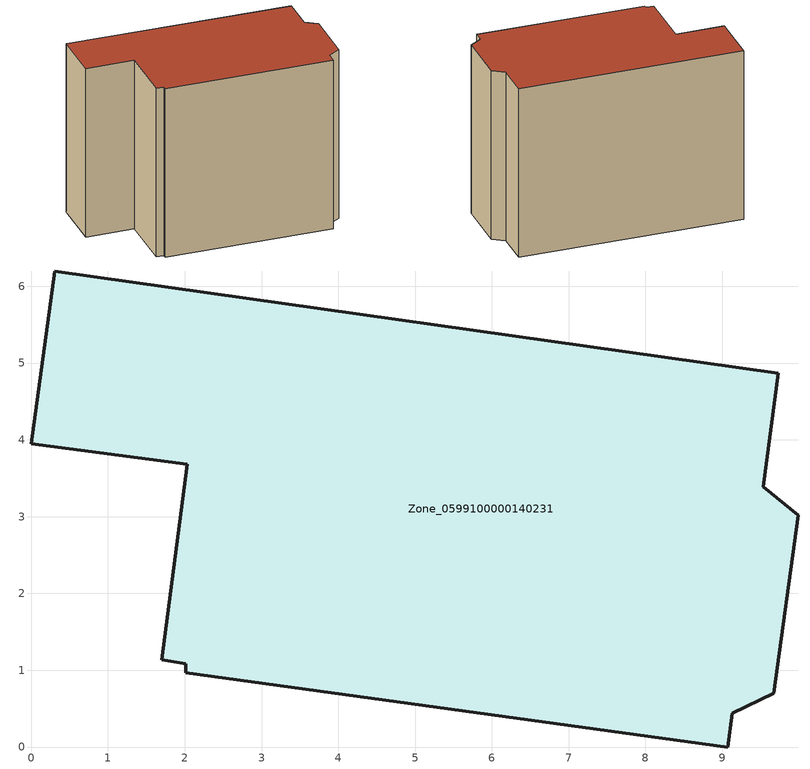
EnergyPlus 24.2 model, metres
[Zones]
Zone_0599100000140231
 floor ground (C_G): 2.03,3.68 0,3.95 0.3,6.2 9.73,4.87 9.53,3.39 9.99,3.02 9.67,0.7 9.13,0.44 9.07,0 2.01,0.96 2.01,1.08 1.7,1.14 z2.62
 wall outside (C_F): 0,3.95 2.03,3.68 1.7,1.14 2.01,1.08 2.01,0.96 9.07,0 9.13,0.44 9.67,0.7 9.99,3.02 9.53,3.39 9.73,4.87 0.3,6.2 0,3.95 z2.62:10.21
 roof outside (C_R): 1.7,1.14 2.01,1.08 2.01,0.96 9.07,0 9.13,0.44 9.67,0.7 9.99,3.02 9.53,3.39 9.73,4.87 0.3,6.2 0,3.95 2.03,3.68 z10.21
[BUILDING]
Pand.0599100000140231: North Axis=0; Terrain=City; Loads Convergence Tolerance Value=0.04; Temperature Convergence Tolerance Value=0.4; Solar Distribution=FullExterior; Maximum Number of Warmup Days=25; Minimum Number of Warmup Days=1
[Site:Location]
Rotterdam.The.Hague.AP_ZH_NLD Design_Conditions: Latitude=51.96; Longitude=4.45; Time Zone=1; Elevation=-4.5
[SITE:GROUNDTEMPERATURE:BUILDINGSURFACE]
18, 18, 18, 18, 18, 18, 18, 18, 18, 18, 18, 18
[MATERIAL] Thermal Absorptance=0.9; Solar Absorptance=0.7; Visible Absorptance=0.7
Name | Roughness | Thickness | Conductivity | Density | Specific Heat
G.TC.1946 | MediumSmooth | 0.15 | 1 | 540 | 1210
F.TC.1946 | Rough | 0.3 | 0.857143 | 1920 | 840
R.TC.1946 | MediumRough | 0.2 | 0.909091 | 1500 | 1000
[CONSTRUCTION]
C_G: G.TC.1946
C_F: F.TC.1946
C_R: R.TC.1946
[ZONE]
Zone_0599100000140231: Type=1; Multiplier=1; Ceiling Height=Autocalculate; Volume=Autocalculate; Floor Area=autocalculate; Part of Total Floor Area=Yes
[ZONEINFILTRATION:DESIGNFLOWRATE]
Infil_Zone_0599100000140231: Zone or ZoneList or Space or SpaceList=Zone_0599100000140231; Schedule=AlwaysOn; Design Flow Rate Calculation Method=Flow/Area; Flow Rate per Floor Area=0.003; Constant Term Coefficient=1; Temperature Term Coefficient=0; Velocity Term Coefficient=0; Velocity Squared Term Coefficient=0
[HVACTEMPLATE:ZONE:IDEALLOADSAIRSYSTEM]
Zone_0599100000140231: Maximum Heating Supply Air Temperature=50; Minimum Cooling Supply Air Temperature=13; Maximum Heating Supply Air Humidity Ratio=0.0156; Minimum Cooling Supply Air Humidity Ratio=0.0077; Heating Limit=NoLimit; Cooling Limit=NoLimit; Dehumidification Control Type=ConstantSensibleHeatRatio; Cooling Sensible Heat Ratio=0.7; Dehumidification Setpoint=60; Humidification Control Type=None; Humidification Setpoint=30; Outdoor Air Method=None; Outdoor Air Flow Rate per Person=0.00944; Outdoor Air Flow Rate per Zone Floor Area=0; Outdoor Air Flow Rate per Zone=0; Demand Controlled Ventilation Type=None; Outdoor Air Economizer Type=NoEconomizer; Heat Recovery Type=None; Sensible Heat Recovery Effectiveness=0.7; Latent Heat Recovery Effectiveness=0.65
[ZONECONTROL:THERMOSTAT]
ThermostatControl_Zone_0599100000140231: Zone or ZoneList=Zone_0599100000140231; Control Type Schedule=DualSetpointControlType; Control 1=Thermostat_Zone_0599100000140231; Temperature Difference Between Cutout And Setpoint=0
[THERMOSTATSETPOINT:DUALSETPOINT]
Thermostat_Zone_0599100000140231: Heating Setpoint Temperature Schedule=HeatingSetpoint_Zone_0599100000140231; Cooling Setpoint Temperature Schedule=CoolingSetpoint_Zone_0599100000140231
[SCHEDULE:COMPACT]
HeatingSetpoint_Zone_0599100000140231: Through: 12/31, For: AllDays, Until: 24:00, 21
CoolingSetpoint_Zone_0599100000140231: Through: 12/31, For: AllDays, Until: 24:00, 24
DualSetpointControlType: Through: 12/31, For: AllDays, Until: 24:00, 4
AlwaysOn: Through: 12/31, For: AllDays, Until: 24:00, 1
